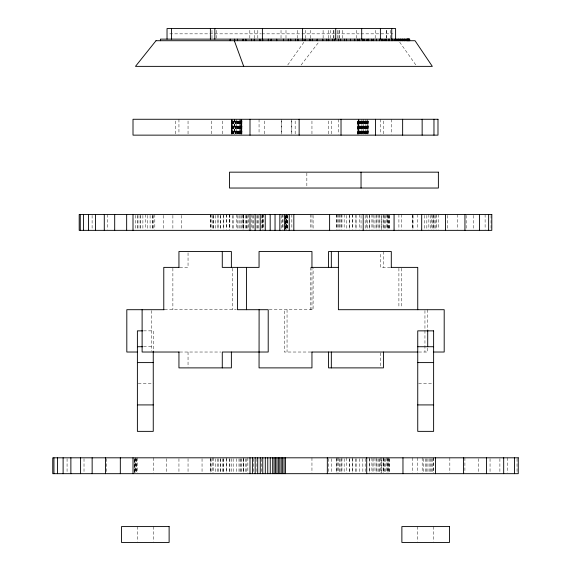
<?xml version="1.0" encoding="UTF-8"?>
<svg xmlns="http://www.w3.org/2000/svg" width="571" height="571" viewBox="0 0 571 571"><rect width="100%" height="100%" fill="white"/><g stroke="black" fill="none" stroke-linecap="round" stroke-linejoin="round"><path stroke-width="0.43" stroke-dasharray="2.85 2.14" d="M287.763 64.944L303.972 42.14M301.153 64.987L318.768 42.104M169.773 33.839L208.936 33.839M209.821 33.839L260.911 33.839M261.782 33.839L301.031 33.839M301.902 33.839L359.138 33.839M360.915 33.839L392.955 33.839M179.772 267.385L188.045 267.385L188.045 252.396M390.371 267.385L380.671 267.385L380.671 252.396M164.605 309.703L236.294 309.703M269.226 309.703L313.101 309.703L313.101 268.263M143.557 330.859L153.256 330.859L153.256 350.259M143.557 346.725L153.256 346.725M179.772 352.022L220.827 352.022M310.959 352.022L284.294 352.022L284.294 309.703M418.75 352.022L427.708 352.022L427.708 347.611M138.268 383.755L153.256 383.755M418.629 383.755L433.617 383.755M399.679 42.14L415.809 64.944M517.04 458.699L517.04 472.802M507.747 457.814L507.747 472.802M499.889 458.699L499.889 472.802M491.039 215.367L491.039 229.471M490.054 458.699L490.054 472.802M485.114 214.482L485.114 229.471M478.348 458.699L478.348 472.802M473.744 215.367L473.744 229.471M466.179 215.367L466.179 229.471M464.908 457.814L464.908 472.802M457.442 214.482L457.442 229.471M449.834 457.814L449.834 472.802M447.6 215.367L447.6 229.471M438.378 214.482L438.378 229.471M436.715 214.482L436.715 229.471M435.909 215.367L435.909 229.471M434.895 215.367L434.895 229.471M433.689 215.367L433.689 229.471M433.617 214.482L433.617 229.471M433.617 457.814L433.617 472.802M433.617 526.583L433.617 541.565M433.246 457.814L433.246 472.802M432.283 215.367L432.283 229.471M432.34 458.699L432.34 472.802M431.398 214.482L431.398 229.471M431.355 458.699L431.355 472.802M430.67 215.367L430.67 229.471M430.291 458.699L430.291 472.802M429.149 458.699L429.149 472.802M428.857 214.482L428.857 229.471M427.922 458.699L427.922 472.802M427.708 309.703L427.708 329.096M426.837 215.367L426.837 229.471M426.616 458.699L426.616 472.802M425.224 458.699L425.224 472.802M424.945 310.581L424.945 352.022M424.617 215.367L424.617 229.471M423.753 458.699L423.753 472.802M422.19 457.814L422.19 472.802M417.744 214.482L417.744 229.471M417.744 457.814L417.744 472.802M417.744 526.583L417.744 541.565M413.061 215.367L413.061 229.471M412.633 215.367L412.633 229.471M412.455 214.482L412.455 229.471M412.455 457.814L412.455 472.802M401.656 214.482L401.656 229.471M401.656 268.263L401.656 307.94M398.901 214.482L398.901 229.471M398.901 268.263L398.901 307.94M391.299 119.268L391.299 134.256M390.314 30.313L390.314 38.25M389.201 215.367L389.301 229.471M389.201 458.699L389.301 472.802M389.072 215.367L389.072 229.471M389.072 458.699L389.072 472.802M388.894 215.367L388.894 229.471M388.894 458.699L388.894 472.802M388.394 215.367L388.38 229.471M388.394 457.814L388.38 472.802M387.709 214.482L387.709 229.471M387.709 457.814L387.709 472.802M387.266 215.367L387.266 229.471M387.266 458.699L387.266 472.802M386.831 214.482L386.831 229.471M386.831 457.814L386.831 472.802M386.603 30.313L386.603 38.25M386.474 30.313L386.474 38.25M385.768 215.367L385.746 229.471M385.768 458.699L385.746 472.802M384.533 215.367L384.533 229.471M384.533 458.699L384.533 472.802M383.855 215.367L383.855 229.471M383.855 458.699L383.855 472.802M383.427 121.031L383.427 134.256M383.427 251.511L383.427 267.385M383.427 457.814L383.427 472.802M383.127 214.482L383.127 229.471M383.127 457.814L383.127 472.802M380.671 119.268L380.671 134.256M380.671 352.899L380.671 367.003M380.671 457.814L380.671 472.802M379.843 214.482L379.843 229.471M379.843 458.699L379.843 472.802M379.023 215.367L379.023 229.471M379.023 458.699L379.023 472.802M378.002 214.482L378.002 229.471M378.002 458.699L378.002 472.802M376.139 214.482L376.139 229.471M376.139 458.699L376.139 472.802M376.061 215.367L376.061 229.471M376.061 457.814L376.061 472.802M375.226 30.313L375.197 38.25M374.026 215.367L374.026 229.471M374.026 457.814L374.026 472.802M372.977 214.482L372.977 229.471M372.977 458.699L372.977 472.802M371.907 214.482L371.907 229.471M371.907 457.814L371.907 472.802M369.715 215.367L369.715 229.471M369.715 457.814L369.715 472.802M369.637 214.482L369.637 229.471M369.637 458.699L369.637 472.802M368.145 121.031L368.145 134.256L368.067 121.031M367.967 121.031L367.895 134.256M367.824 121.031L367.824 134.256M367.645 119.268L367.653 134.256M367.438 121.031L367.438 134.256M367.517 215.367L367.474 229.471M367.31 121.031L367.31 134.256M367.189 121.031L367.189 134.256M366.903 121.031L366.903 134.256M366.589 121.031L366.589 134.256M366.432 121.031L366.432 134.256M366.254 121.031L366.254 134.256M366.225 214.482L366.225 229.471M365.897 119.268L365.89 134.256M365.504 121.031L365.504 134.256M365.312 121.031L365.312 134.256M365.183 215.367L365.183 229.471M365.183 458.699L365.183 472.802M365.09 121.031L365.09 134.256M364.669 121.031L364.676 134.256M364.227 121.031L364.227 134.256M363.998 121.031L363.998 134.256M363.77 119.268L363.77 134.256M363.299 121.031L363.299 134.256M363.07 121.031L363.07 134.256M362.792 458.699L362.856 472.802M362.606 121.031L362.606 134.256M362.378 121.031L362.378 134.256M361.921 119.268L361.921 134.256M361.7 121.031L361.7 134.256M361.257 121.031L361.257 134.256M361.043 121.031L361.043 134.256M361.043 215.367L361.043 229.471M360.622 121.031L360.622 134.256M360.415 121.031L360.415 134.256M360.023 121.031L360.023 134.256M359.83 121.031L359.83 134.256M359.466 121.031L359.466 134.256M359.38 214.482L359.337 229.471M359.337 458.699L359.38 472.802M359.295 121.031L359.295 134.256M358.966 119.268L358.966 134.256M358.809 121.031L358.809 134.256M358.524 119.268L358.524 134.256M358.395 119.268L358.395 134.256M358.153 121.031L358.153 134.256M358.053 121.031L358.053 134.256M357.803 121.031L357.881 134.256M357.689 134.256L357.689 121.031L357.582 134.256M356.582 30.313L356.582 38.25M356.033 215.367L356.033 229.471M356.033 458.699L356.033 472.802M355.926 214.482L355.926 229.471M355.926 458.699L355.926 472.802M352.792 214.482L352.792 229.471M352.792 458.699L352.792 472.802M352.678 214.482L352.678 229.471M352.678 457.814L352.678 472.802M349.702 214.482L349.702 229.471M349.702 458.699L349.702 472.802M349.609 215.367L349.609 229.471M349.609 458.699L349.609 472.802M346.775 215.367L346.811 229.471M346.775 457.814L346.811 472.802M344.199 214.482L344.156 229.471M344.199 458.699L344.156 472.802M342.707 30.313L342.707 38.25M341.922 214.482L341.922 229.471M341.922 457.814L341.922 472.802M341.829 214.482L341.829 229.471M341.829 458.699L341.829 472.802M339.981 214.482L339.981 229.471M339.981 458.699L339.981 472.802M339.909 214.482L339.909 229.471M339.909 458.699L339.909 472.802M339.174 30.313L339.174 38.25M339.046 30.313L339.046 38.25M338.396 119.268L338.396 134.256M338.396 214.482L338.417 229.471M338.417 457.814L338.396 472.802M337.411 30.313L337.411 38.25M337.304 214.482L337.29 229.471M337.304 457.814L337.29 472.802M336.633 214.482L336.619 229.471M336.633 457.814L336.619 472.802M336.405 214.482L336.405 229.471M336.405 458.699L336.405 472.802M333.907 30.313L333.907 38.25M333.778 30.313L333.778 38.25M331.33 121.031L331.33 134.256M331.33 458.699L331.33 472.802M330.745 30.313L330.745 38.25M328.575 121.031L328.575 134.256M328.575 458.699L328.575 472.802M328.311 30.313L328.368 38.25M323.1 30.313L323.129 38.25M313.101 215.367L313.101 229.471M311.952 121.031L311.952 134.256M311.952 214.482L311.952 229.471M311.952 267.385L311.952 309.703M311.952 457.814L311.952 472.802M310.595 30.313L310.595 38.25M310.339 214.482L310.339 229.471M310.339 267.385L310.339 309.703M306.848 173.049L306.848 187.152M305.485 30.313L305.485 38.25M297.784 30.313L297.784 38.25M295.164 121.031L295.164 134.256M291.81 121.031L291.81 134.256M291.838 214.482L291.838 229.471M291.695 119.268L291.695 134.256M287.434 215.367L287.434 229.471M287.22 215.367L287.22 229.471M287.006 215.367L287.006 229.471M287.049 309.703L287.049 352.022M286.792 214.482L286.863 229.471M286.578 215.367L286.578 229.471M286.364 214.482L286.364 229.471M286.271 214.482L286.271 229.471M286.15 215.367L286.15 229.471M285.992 30.313L285.992 38.25M285.935 214.482L285.935 229.471M285.5 215.367L285.5 229.471M283.002 214.482L283.002 229.471M282.281 214.482L282.281 229.471M281.539 119.268L281.539 134.256M281.539 215.367L281.539 229.471M281.496 121.031L281.496 134.256M281.025 30.313L281.025 38.25M264.673 121.031L264.673 134.256M263.124 214.482L263.124 229.471M263.024 214.482L263.024 229.471M262.888 214.482L262.888 229.471M262.717 214.482L262.717 229.471M262.203 215.367L262.217 229.471M261.525 215.367L261.525 229.471M261.525 458.699L261.525 472.802M259.056 119.268L259.056 134.256M258.356 215.367L258.356 229.471M257.814 30.313L257.814 38.25M257.671 215.367L257.671 229.471M256.95 215.367L256.95 229.471M256.95 458.699L256.95 472.802M254.616 30.313L254.616 38.25M253.66 215.367L253.66 229.471M253.66 458.699L253.66 472.802M252.846 215.367L252.846 229.471M251.825 214.482L251.825 229.471M249.82 30.313L249.82 38.25M248.421 214.482L248.421 229.471M247.85 215.367L247.85 229.471M247.85 457.814L247.85 472.802M246.8 215.367L246.8 229.471M246.8 458.699L246.8 472.802M246.544 215.367L246.544 229.471M245.73 215.367L245.73 229.471M245.73 458.699L245.73 472.802M243.539 215.367L243.539 229.471M243.539 458.699L243.539 472.802M243.453 215.367L243.453 229.471M243.453 458.699L243.453 472.802M243.189 214.482L243.189 229.471M243.182 457.814L243.182 472.802M243.003 215.367L243.003 229.471M242.975 214.482L242.975 229.471M241.947 121.031L241.968 134.256M241.883 119.268L241.883 134.256M241.719 119.268L241.783 134.256M241.647 121.031L241.647 134.256M241.469 121.031L241.462 134.256M241.262 121.031L241.312 134.256M241.29 215.367L241.29 229.471M241.29 458.699L241.29 472.802M241.133 119.268L241.133 134.256M241.012 119.268L241.012 134.256M240.912 458.699L240.912 472.802M240.726 119.268L240.726 134.256M240.412 121.031L240.412 134.256M240.255 121.031L240.255 134.256M240.07 121.031L240.07 134.256M240.048 215.367L240.048 229.471M240.048 458.699L240.048 472.802M239.72 119.268L239.706 134.256M239.32 121.031L239.32 134.256M239.135 121.031L239.135 134.256M238.999 215.367L238.999 229.471M238.999 458.699L238.999 472.802M238.914 121.031L238.914 134.256M238.5 121.031L238.492 134.256M238.05 121.031L238.05 134.256M237.821 121.031L237.821 134.256M237.593 121.031L237.593 134.256M237.443 215.367L237.443 229.471M237.122 121.031L237.122 134.256M236.894 121.031L236.894 134.256M236.615 214.482L236.672 229.471M236.615 458.699L236.672 472.802M236.43 119.268L236.43 134.256M236.201 121.031L236.201 134.256M235.744 121.031L235.744 134.256M235.516 121.031L235.516 134.256M235.081 121.031L235.081 134.256M234.859 119.268L234.859 134.256M234.445 119.268L234.445 134.256M234.238 119.268L234.238 134.256M233.846 121.031L233.846 134.256M233.653 121.031L233.653 134.256M233.289 121.031L233.289 134.256M233.154 215.367L233.204 229.471M233.154 458.699L233.204 472.802M233.111 121.031L233.111 134.256M232.782 121.031L232.782 134.256M232.633 121.031L232.633 134.256M232.604 215.367L232.604 229.471M232.604 268.263L232.604 309.703M232.34 119.268L232.34 134.256M232.211 121.031L232.211 134.256M231.976 119.268L231.976 134.256M231.876 121.031L231.876 134.256M231.698 121.031L231.698 134.256M231.626 119.268L231.626 134.256M231.462 119.268L231.512 134.256M231.376 121.031L231.405 134.256M231.376 458.699L231.376 472.802M229.849 214.482L229.849 229.471M229.849 458.699L229.849 472.802M229.749 214.482L229.749 229.471M229.749 458.699L229.749 472.802M229.521 214.482L229.521 229.471M226.608 214.482L226.608 229.471M226.608 458.699L226.608 472.802M226.494 214.482L226.494 229.471M226.494 457.814L226.494 472.802M223.525 214.482L223.525 229.471M223.525 458.699L223.525 472.802M223.432 215.367L223.432 229.471M223.432 458.699L223.432 472.802M222.276 121.031L222.276 134.256M222.276 458.699L222.276 472.802M220.627 215.367L220.627 229.471M220.627 458.699L220.627 472.802M220.592 215.367L220.592 229.471M220.592 458.699L220.592 472.802M218.015 214.482L218.015 229.471M218.015 458.699L218.015 472.802M217.972 215.367L217.972 229.471M217.972 458.699L217.972 472.802M216.566 30.313L216.566 38.25M215.745 215.367L215.652 229.471M215.652 458.699L215.745 472.802M213.804 215.367L213.725 229.471M213.725 457.814L213.804 472.802M213.518 215.367L213.518 229.471M212.241 215.367L212.212 229.471M212.241 457.814L212.212 472.802M211.984 30.313L211.984 38.25M211.52 121.031L211.52 134.256M211.12 214.482L211.113 229.471M211.113 458.699L211.12 472.802M210.456 214.482L210.442 229.471M210.456 457.814L210.442 472.802M210.228 214.482L210.228 229.471M210.228 458.699L210.228 472.802M202.048 458.699L202.048 472.802M188.045 121.031L188.045 134.256M188.045 352.022L188.045 367.003M188.045 458.699L188.045 472.802M181.378 215.367L181.378 229.471M178.944 119.268L178.944 134.256M178.944 458.699L178.944 472.802M175.39 121.031L175.39 134.256M172.877 215.367L172.877 229.471M172.877 268.263L172.877 309.703M166.282 458.699L166.282 472.802M163.777 215.367L163.777 229.471M154.812 214.482L154.812 229.471M153.256 215.367L153.256 229.471M153.256 457.814L153.256 472.802M153.256 526.583L153.256 541.565M152.585 215.367L152.585 229.471M152.457 215.367L152.457 229.471M151.215 310.581L151.215 351.136M150.094 215.367L150.094 229.471M147.711 215.367L147.711 229.471M145.305 214.482L145.305 229.471M142.886 215.367L142.886 229.471M140.452 215.367L140.452 229.471M140.059 215.367L140.059 229.471M137.989 215.367L137.989 229.471M137.39 215.367L137.39 229.471M137.39 457.814L137.39 472.802M137.39 526.583L137.39 541.565M136.712 458.699L136.712 472.802M136.298 458.699L136.298 472.802M135.891 457.814L135.891 472.802M135.513 215.367L135.513 229.471M135.477 458.699L135.477 472.802M135.07 457.814L135.07 472.802M134.663 458.699L134.663 472.802M107.369 214.482L107.369 229.471M106.627 458.699L106.627 472.802M92.109 215.367L92.109 229.471M84.016 458.699L84.016 472.802M67.071 458.699L67.071 472.802M381.599 229.471L381.599 214.482L381.556 229.471M381.599 472.802L381.599 457.814L381.556 472.802M285.721 229.471L285.721 215.367L285.657 229.471M134.264 472.802L134.264 458.699L134.256 472.802"/><path stroke-width="0.86" d="M179.123 267.385L163.777 267.385L163.777 309.703M311.209 267.385L338.396 267.385M391.085 267.385L417.744 267.385L417.744 309.703M164.212 309.703L126.812 309.703L126.812 352.022L137.39 352.022M142.679 330.859L137.39 330.859L137.39 431.362L153.256 431.362L153.256 351.136M137.39 346.725L142.679 346.725M417.744 346.725L433.617 346.725M179.28 352.022L142.115 352.022L142.115 309.703M311.752 352.022L417.965 352.022M433.617 352.022L444.195 352.022L444.195 309.703L338.396 309.703L338.396 251.511M137.39 362.599L153.256 362.599M417.744 362.599L433.617 362.599M137.39 404.918L153.256 404.918M417.744 404.918L433.617 404.918M234.338 40.719L243.703 66.372M514.5 457.814L514.5 473.68M503.686 457.814L503.686 473.68M488.633 214.482L488.633 230.356M486.471 457.814L486.471 473.68M479.497 214.482L479.497 230.356M464.937 214.482L464.937 230.356M463.509 457.814L463.509 473.68M445.48 214.482L445.48 230.356M435.459 457.814L435.459 473.68M433.967 119.268L433.967 135.141M427.708 329.981L427.708 346.725M422.147 119.268L422.147 135.141M421.683 214.482L421.683 230.356M409.7 40.719L409.7 39.128L160.415 39.128L160.415 40.719M409.314 39.128L409.314 40.719M409.122 39.128L409.122 40.719M408.729 39.128L408.729 40.719M408.536 39.128L408.536 40.719M408.151 39.128L408.151 40.719M407.951 39.128L407.951 40.719M407.566 39.128L407.566 40.719M407.373 39.128L407.373 40.719M406.98 39.128L406.98 40.719M406.138 39.128L406.138 40.719M404.832 39.128L404.832 40.719M404.182 39.128L404.182 40.719M402.876 39.128L402.876 40.719M402.969 457.814L402.969 473.68M402.641 119.268L402.641 135.141M402.227 39.128L402.227 40.719M400.921 39.128L400.921 40.719M400.264 39.128L400.264 40.719M398.965 39.128L398.965 40.719M398.308 39.128L398.308 40.719M397.002 39.128L397.002 40.719M395.603 39.128L395.603 28.55L167.032 28.55L167.032 39.128M394.996 39.128L394.996 40.719M394.076 214.482L394.076 230.356M392.791 39.128L392.791 40.719M391.742 28.55L391.742 39.128M391.685 39.128L391.685 40.719M391.299 267.385L391.299 251.511L328.575 251.511L328.575 267.385M389.472 39.128L389.472 40.719M388.366 39.128L388.366 40.719M386.16 39.128L386.16 40.719M385.054 39.128L385.054 40.719M383.427 352.022L383.427 367.888L328.575 367.888L328.575 352.022M382.848 39.128L382.848 40.719M381.742 39.128L381.742 40.719M380.4 28.55L380.4 39.128M379.529 39.128L379.529 40.719M376.382 39.128L376.382 40.719M375.561 119.268L375.561 135.141M373.284 39.128L373.284 40.719M371.735 39.128L371.735 40.719M368.638 39.128L368.638 40.719M367.089 39.128L367.089 40.719M366.71 457.814L366.71 473.68M363.991 39.128L363.991 40.719M363.206 214.482L363.206 230.356M362.442 39.128L362.442 40.719M361.693 28.55L361.693 39.128M361.043 172.164L361.043 188.037M359.345 39.128L359.345 40.719M357.796 39.128L357.796 40.719M354.698 39.128L354.698 40.719M350.515 39.128L350.515 40.719M346.554 39.128L346.554 40.719M344.57 39.128L344.57 40.719M341.023 119.268L341.023 135.141M340.609 39.128L340.609 40.719M338.624 39.128L338.624 40.719M335.712 28.55L335.712 39.128M334.663 39.128L334.663 40.719M332.679 39.128L332.679 40.719M331.33 251.511L331.33 267.385M331.33 352.022L331.33 367.888M329.61 214.482L329.61 230.356M328.718 39.128L328.718 40.719M327.333 457.814L327.333 473.68M326.733 39.128L326.733 40.719M322.772 39.128L322.772 40.719M317.155 39.128L317.155 40.719M312.351 39.128L312.351 40.719M311.952 267.385L311.952 251.511L259.056 251.511L259.056 267.385L222.276 267.385L222.276 251.511M311.952 352.022L311.952 367.888L259.056 367.888L259.106 309.703M309.946 39.128L309.946 40.719M305.142 39.128L305.142 40.719M302.744 39.128L302.744 40.719M302.58 28.55L302.58 39.128M299.133 119.268L299.133 135.141M297.941 39.128L297.941 40.719M295.535 39.128L295.535 40.719M293.829 214.482L293.829 230.356M290.732 39.128L290.732 40.719M289.24 214.482L289.24 230.356M288.326 39.128L288.326 40.719M285.5 457.814L285.5 473.68M284.572 214.482L284.572 230.356M284.065 457.814L284.065 473.68M283.523 39.128L283.523 40.719M282.638 457.814L282.638 473.68M281.21 457.814L281.21 473.68M279.847 214.482L279.847 230.356M279.79 457.814L279.79 473.68M278.363 457.814L278.363 473.68M276.942 457.814L276.942 473.68M276.742 39.128L276.742 40.719M275.529 457.814L275.529 473.68M275.044 214.482L275.044 230.356M274.109 457.814L274.109 473.68M272.695 457.814L272.695 473.68M271.125 39.128L271.125 40.719M270.24 457.814L270.24 473.68M270.176 214.482L270.176 230.356M268.32 39.128L268.32 40.719M267.77 457.814L267.77 473.68M265.237 214.482L265.237 230.356M265.287 457.814L265.287 473.68M262.781 457.814L262.781 473.68M262.703 39.128L262.703 40.719M262.396 28.55L262.396 39.128M260.262 457.814L260.262 473.68M260.233 214.482L260.233 230.356M259.898 39.128L259.898 40.719M257.728 457.814L257.728 473.68M255.151 214.482L255.151 230.356M255.173 457.814L255.173 473.68M254.288 39.128L254.288 40.719M252.603 457.814L252.603 473.68M251.476 39.128L251.476 40.719M250.005 119.268L250.005 135.141M250.005 214.482L250.005 230.356M250.005 457.814L250.005 473.68M246.544 267.385L246.544 309.703M245.865 39.128L245.865 40.719M243.06 39.128L243.06 40.719M237.443 39.128L237.443 40.719M237.443 267.385L237.443 309.703L268.206 309.703L268.206 352.022L222.276 352.022L222.276 367.888M234.638 39.128L234.638 40.719M231.376 267.385L231.376 251.511L178.944 251.511L178.944 267.385M231.376 352.022L231.376 367.888L178.944 367.888L178.944 352.022M230.192 39.128L230.192 40.719M214.839 28.55L214.839 39.128M210.385 28.55L210.385 39.128M171.486 28.55L171.486 39.128M133.007 214.482L133.007 230.356M133.007 457.814L133.007 473.68M126.655 214.482L126.655 230.356M120.324 457.814L120.324 473.68M114.692 214.482L114.692 230.356M105.428 457.814L105.428 473.68M104.286 214.482L104.286 230.356M95.535 214.482L95.535 230.356M92.145 457.814L92.145 473.68M88.548 214.482L88.548 230.356M83.423 214.482L83.423 230.356M80.59 457.814L80.59 473.68M80.275 214.482L80.275 230.356M70.875 457.814L70.875 473.68M63.117 457.814L63.117 473.68M57.435 457.814L57.435 473.68M53.938 457.814L53.938 473.68M155.997 40.719L135.477 66.372L432.326 66.372L415.046 40.719L155.997 40.719M437.986 119.268L133.007 119.268L133.007 135.141L437.986 135.141L437.986 119.268M438.378 172.164L229.521 172.164L229.521 188.037L438.378 188.037L438.378 172.164M491.802 214.482L79.198 214.482L79.198 230.356L491.802 230.356L491.802 214.482M433.617 330.859L417.744 330.859L417.744 431.362L433.617 431.362L433.617 330.859M518.247 457.814L52.753 457.814L52.753 473.68L518.247 473.68L518.247 457.814M169.123 526.583L121.516 526.583L121.516 542.45L169.123 542.45L169.123 526.583M449.484 526.583L401.877 526.583L401.877 542.45L449.484 542.45L449.484 526.583"/></g></svg>
